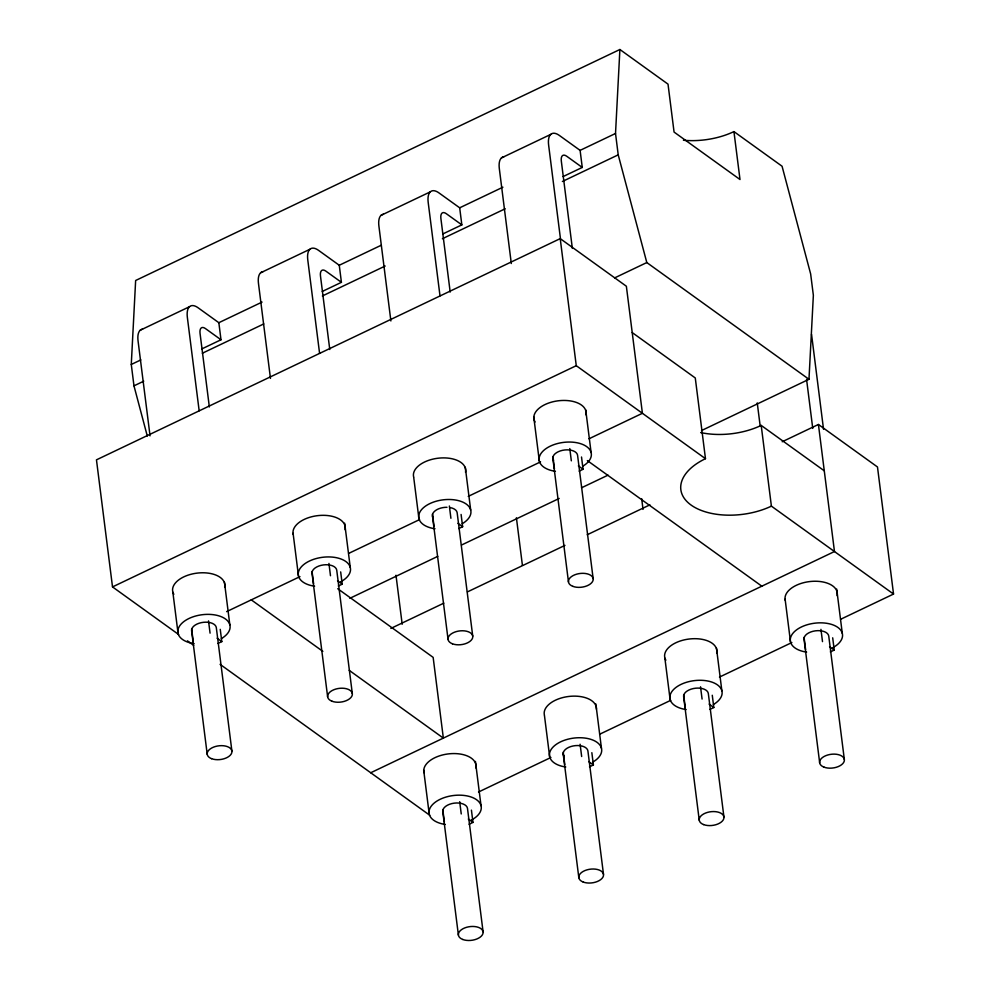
<?xml version="1.0" encoding="UTF-8"?>
<svg xmlns="http://www.w3.org/2000/svg" width="990" height="990" viewBox="0 0 990 990"><rect width="100%" height="100%" fill="white"/><g stroke="black" fill="none" stroke-linecap="round" stroke-linejoin="round"><path stroke-width="1.49" d="M147.287 436.008L133.972 385.84L131.274 364.469L135.642 280.492L619.889 49.5L668.015 84.138L674.066 132.066L740 179.512L733.937 131.596A58.064 32.212 -7.2 0 1 683.434 140.246M701.526 430.551L808.979 379.294L646.804 262.56L618.218 154.848L615.52 133.477L619.889 49.5M808.979 379.294L813.359 295.317L810.649 273.945L782.063 166.233L733.937 131.596M140.221 330.227L189.523 306.702M260.642 272.782L309.944 249.257M381.063 215.337L430.365 191.825M501.485 157.893L550.787 134.38M131.274 364.469L140.84 359.914M199.163 410.788L187.37 317.481A23.228 9.888 64.5 0 1 198.136 307.803L218.84 322.703L262.065 302.086M319.584 353.356L307.791 260.036A23.228 9.888 64.5 0 1 318.557 250.359L339.261 265.258L381.088 245.31M440.006 295.911L428.212 202.591A23.228 9.888 64.5 0 1 438.978 192.914L459.682 207.813L502.908 187.197M560.427 238.466L548.633 145.146A23.228 9.888 64.5 0 1 559.399 135.469L580.103 150.369L615.52 133.477M201.824 348.913L220.993 339.768L218.84 322.703M322.245 291.468L341.414 282.323L339.261 265.258M442.666 234.024L461.835 224.879L459.682 207.813M563.087 176.579L582.256 167.434L580.103 150.369M133.972 385.84L143.736 381.187M202.356 353.232L263.761 323.94M322.369 295.973L385.172 266.025M442.382 238.726L505.185 208.779M562.394 181.479L618.218 154.848M588.963 438.793L642.411 413.288L626.361 286.234L560.216 238.627L96.463 459.843L112.514 586.909L178.658 634.516M614.703 277.868L646.804 262.56M112.514 586.909L576.267 365.694L705.474 458.692A58.064 32.212 -7.2 0 0 691.032 505.024A58.064 32.212 -7.2 0 0 771.396 506.138L893.537 594.05L840.609 619.294M226.623 611.634L299.958 576.638M348.641 553.422L419.574 519.589M468.245 496.374L540.565 461.872M217.899 643.463L221.797 641.607L220.25 629.343M338.32 586.018L342.218 584.162L340.671 571.898M458.741 528.573L462.639 526.717L461.093 514.454M579.162 471.141L583.061 469.272L581.514 457.009M349.854 598.307L437.778 556.368M461.501 545.044L559.189 498.453M581.514 487.798L608.021 475.15M390.864 628.415L443.792 603.17M467.466 591.884L564.956 545.379M587.231 534.749L649.898 504.851M782.211 441.75L818.421 424.475L877.487 466.983L893.537 594.05M370.718 772.757L834.471 551.529L818.421 424.475M478.517 792.012L550.935 757.474M599.68 734.221L670.713 700.338M719.458 677.086L791.876 642.547M469.074 824.262L472.973 822.405L471.426 810.129M589.495 766.817L593.394 764.961L591.847 752.685M709.917 709.372L713.815 707.516L712.268 695.252M830.338 651.927L834.236 650.071L832.689 637.808M582.256 167.434L566.701 156.234A11.608 4.95 64.5 0 0 561.318 161.073L572.356 248.403M632.214 332.566L695.277 377.97L705.474 458.692M700.685 432.556A58.064 32.212 -7.2 0 0 761.199 425.415L824.274 470.807M461.835 224.879L446.28 213.679A11.608 4.95 64.5 0 0 440.897 218.518L450.19 292.062M341.414 282.323L325.858 271.124A11.608 4.95 64.5 0 0 320.475 275.963L329.769 349.507M587.355 460.585L761.83 586.179M578.37 465.894L583.061 469.272M829.546 646.693L834.236 650.071M220.993 339.768L205.437 328.569A11.608 4.95 64.5 0 0 200.054 333.407L209.348 406.94M457.949 523.339L462.639 526.717M709.125 704.138L713.815 707.516M337.528 580.784L342.218 584.162M588.704 761.582L593.394 764.961M337.739 588.716L433.15 657.385L443.347 738.107L349.198 670.341M251.287 599.866L322.839 651.37M217.107 638.228L221.797 641.607M468.282 819.027L472.973 822.405M187.444 640.839L193.718 645.356M220.077 664.327L429.784 815.265M811.553 334.397L823.532 429.239M836.699 589.087L842.292 633.377M806.565 379.38L812.753 428.41M844.346 759.491L828.741 636.013A12.449 6.905 -7.2 0 0 815.364 630.84A12.449 6.905 -7.2 0 0 804.066 639.33L819.671 762.807M820.945 629.355L822.504 641.619M804.078 637.412L805.625 649.675M785.12 599.197L790.515 641.966M761.199 425.415L771.396 506.138M757.251 402.905L760.159 425.886M716.463 648.066L721.871 690.822M723.925 816.936L708.32 693.458A12.449 6.905 -7.2 0 0 693.346 688.557A12.449 6.905 -7.2 0 0 684.337 698.482M700.524 686.8L702.083 699.064M683.657 694.856L685.204 707.12M683.645 696.774L699.249 820.24M664.884 658.177L670.094 699.41M641.668 498.651L643.03 509.38M585.709 409.823L591.104 452.579M560.216 238.627L576.267 365.694M593.159 578.692L577.566 455.214A12.449 6.905 -7.2 0 0 562.58 450.314A12.449 6.905 -7.2 0 0 553.571 460.239M569.782 448.569L571.329 460.833M595.856 703.977L601.45 748.267M552.903 456.613L554.45 468.876M552.89 458.531L568.483 582.009M603.504 874.38L587.899 750.903A12.449 6.905 -7.2 0 0 572.925 746.002A12.449 6.905 -7.2 0 0 563.916 755.927M580.103 744.245L581.662 756.509M533.746 416.877L539.34 461.167M511.31 263.513L499.331 168.671A23.228 9.888 64.5 0 1 503.823 156.816M563.236 752.289L564.783 764.565M563.223 754.207L578.828 877.685M544.463 715.609L549.673 756.843M516.409 517.795L522.411 565.29M465.288 467.268L470.683 510.023M472.737 636.137L457.145 512.659A12.449 6.905 -7.2 0 0 450.079 507.573M449.361 506.001L450.908 518.277M475.435 761.421L481.029 805.712M432.482 514.058L434.028 526.321M432.469 515.976L448.062 639.441M483.083 931.813L467.478 808.347A12.449 6.905 -7.2 0 0 454.101 803.162A12.449 6.905 -7.2 0 0 442.802 811.652L458.407 935.129M459.682 801.69L461.241 813.953M413.709 477.378L418.918 518.611M390.889 320.958L378.91 226.116A23.228 9.888 64.5 0 1 383.402 214.261M442.815 809.733L444.361 822.009M423.658 769.997L429.252 814.287M395.988 575.24L402.188 624.257M344.668 523.178L350.262 567.468M352.316 693.582L336.724 570.104A12.449 6.905 -7.2 0 0 323.346 564.931A12.449 6.905 -7.2 0 0 312.048 573.408L327.64 696.886M328.94 563.446L330.487 575.722M312.06 571.502L313.607 583.766M293.089 533.288L298.497 576.044M270.468 378.403L258.489 283.561A23.228 9.888 64.5 0 1 262.981 271.706M224.445 582.145L229.841 624.913M231.895 751.014L216.303 627.549A12.449 6.905 -7.2 0 0 201.317 622.648A12.449 6.905 -7.2 0 0 192.308 632.573M208.519 620.891L210.066 633.154M191.639 628.947L193.186 641.211M191.627 630.853L207.219 754.33M172.866 592.255L178.076 633.489M150.047 435.848L138.068 341.006A23.228 9.888 64.5 0 1 142.56 329.15M665.874 660.219A26.284 14.578 -7.2 0 1 688.223 639.144A26.284 14.578 -7.2 0 1 716.673 653.054M785.268 600.373A26.284 14.578 -7.2 0 1 810.921 581.439A26.284 14.578 -7.2 0 1 837.095 595.609M424.005 772.695A26.284 14.578 -7.2 0 1 449.658 753.761A26.284 14.578 -7.2 0 1 475.831 767.931M413.659 477.019A26.284 14.578 -7.2 0 1 439.325 458.085A26.284 14.578 -7.2 0 1 465.498 472.255M535.107 421.975A26.284 14.578 -7.2 0 1 557.469 400.9A26.284 14.578 -7.2 0 1 585.919 414.81M173.844 594.309A26.284 14.578 -7.2 0 1 196.206 573.235A26.284 14.578 -7.2 0 1 224.656 587.144M544.426 715.25A26.284 14.578 -7.2 0 1 568.941 696.44A26.284 14.578 -7.2 0 1 596.425 709.211M293.238 534.452A26.284 14.578 -7.2 0 1 318.904 515.518A26.284 14.578 -7.2 0 1 345.077 529.7M194.164 643.649A26.284 14.578 -7.2 0 1 181.504 623.65A26.284 14.578 -7.2 0 1 220.597 616.436A26.284 14.578 -7.2 0 1 221.364 638.624M555.427 471.314A26.284 14.578 -7.2 0 1 542.768 451.329A26.284 14.578 -7.2 0 1 581.86 444.114A26.284 14.578 -7.2 0 1 582.627 466.302M445.351 824.447A26.284 14.578 -7.2 0 1 432.976 804.152A26.284 14.578 -7.2 0 1 472.638 797.581A26.284 14.578 -7.2 0 1 471.228 820.153M314.585 586.204A26.284 14.578 -7.2 0 1 302.21 565.921A26.284 14.578 -7.2 0 1 341.872 559.338A26.284 14.578 -7.2 0 1 340.473 581.91M565.773 767.002A26.284 14.578 -7.2 0 1 553.101 747.017A26.284 14.578 -7.2 0 1 592.193 739.802A26.284 14.578 -7.2 0 1 592.961 761.991M806.615 652.113A26.284 14.578 -7.2 0 1 794.24 631.83A26.284 14.578 -7.2 0 1 833.902 625.247A26.284 14.578 -7.2 0 1 832.491 647.831M433.15 517.683A12.449 6.905 -7.2 0 1 446.997 507.288M435.006 528.759A26.284 14.578 -7.2 0 1 422.346 508.773A26.284 14.578 -7.2 0 1 461.439 501.559A26.284 14.578 -7.2 0 1 462.206 523.747M686.194 709.558A26.284 14.578 -7.2 0 1 673.522 689.572A26.284 14.578 -7.2 0 1 712.614 682.357A26.284 14.578 -7.2 0 1 713.382 704.546M211.563 758.674A12.449 6.905 -7.2 0 0 231.747 752.846A12.449 6.905 -7.2 0 0 215.362 746.51A12.449 6.905 -7.2 0 0 211.563 758.674M572.839 586.352A12.449 6.905 -7.2 0 0 593.01 580.511A12.449 6.905 -7.2 0 0 576.625 574.175A12.449 6.905 -7.2 0 0 572.839 586.352M462.751 939.473A12.449 6.905 -7.2 0 0 482.922 933.644A12.449 6.905 -7.2 0 0 466.538 927.308A12.449 6.905 -7.2 0 0 462.751 939.473M331.996 701.229A12.449 6.905 -7.2 0 0 352.168 695.401A12.449 6.905 -7.2 0 0 335.783 689.065A12.449 6.905 -7.2 0 0 331.996 701.229M583.172 882.028A12.449 6.905 -7.2 0 0 603.343 876.199A12.449 6.905 -7.2 0 0 586.959 869.863A12.449 6.905 -7.2 0 0 583.172 882.028M824.014 767.151A12.449 6.905 -7.2 0 0 844.185 761.31A12.449 6.905 -7.2 0 0 827.801 754.974A12.449 6.905 -7.2 0 0 824.014 767.151M452.418 643.797A12.449 6.905 -7.2 0 0 472.589 637.956A12.449 6.905 -7.2 0 0 456.204 631.62A12.449 6.905 -7.2 0 0 452.418 643.797M703.593 824.583A12.449 6.905 -7.2 0 0 723.764 818.755A12.449 6.905 -7.2 0 0 707.38 812.419A12.449 6.905 -7.2 0 0 703.593 824.583"/></g></svg>
